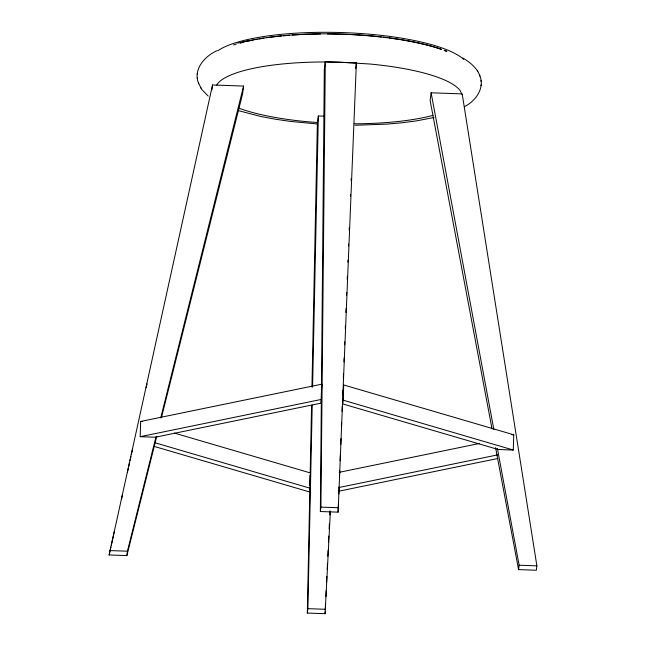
<?xml version="1.0" encoding="UTF-8"?>
<svg xmlns="http://www.w3.org/2000/svg" width="646" height="646" viewBox="0 0 646 646"><rect width="100%" height="100%" fill="white"/><g stroke="black" fill="none" stroke-linecap="round" stroke-linejoin="round"><path stroke-width="0.97" d="M198.774 83.746C192.548 69.784 204.83 55.903 217.08 50.703M464.345 106.63C475.553 101.349 485.291 87.888 479.623 75.364M321.401 394.448L324.308 69.477L325.301 61.774L356.374 62.888L338.108 512.149L320.359 511.519L321.361 399.494M320.359 511.519L320.917 507.11L325.301 61.774M330.356 511.664L325.083 613.7L307.326 613.062L310.161 474.826M310.201 472.815L311.582 405.212M311.953 387.043L317.356 123.693L318.341 115.989L324.357 116.199M307.326 613.062L307.892 608.661L312.212 405.147M312.591 387.011L318.341 115.989M140.19 436.696L140.642 421.45L321.878 384.168L320.941 403.152L155.258 437.237L140.19 436.696L321.425 399.414M153.99 446.354L309.547 491.945L309.604 490.039M309.749 485.275L310.241 474.834M343.236 400.197L343.688 384.951L513.74 434.79L513.287 450.036L498.219 449.495L342.76 403.936L343.236 400.197L513.287 450.036M338.108 512.149L338.464 503.081M338.819 494.004L339.093 486.947M339.489 476.869L339.731 470.821M340.119 460.735L340.361 454.687M340.749 444.61L340.991 438.561M341.427 427.466L341.621 422.427M342.057 411.34L342.251 406.302M342.687 395.207L342.881 390.168M343.357 378.072L343.51 374.042M343.987 361.938L344.14 357.908M344.657 344.803L344.778 341.782M345.287 328.677L345.408 325.649M345.917 312.543L346.078 308.513M346.587 295.408L346.708 292.38M347.217 279.274L347.338 276.254M347.887 262.139L347.968 260.12M348.525 246.005L348.598 243.994M349.155 229.879L349.228 227.86M350.455 196.61L350.536 194.591M351.085 180.476L351.166 178.466M325.083 613.7L325.172 611.681M325.269 609.671L325.56 603.622M325.899 596.565L326.19 590.517M326.569 582.45L326.86 576.402M327.199 569.344L327.49 563.296M327.821 556.238L328.111 550.19M328.499 542.131L328.79 536.083M329.121 529.026L329.363 523.987M329.799 514.91L329.993 510.881M156.784 436.236L126.866 555.608L109.117 554.971L212.534 84.973L243.599 86.079L242.613 93.791L161.443 417.647M126.866 555.608L127.432 551.2L156.049 436.631M211.912 89.786L212.534 84.973M355.631 68.694L356.374 62.888M321.393 387.907L321.878 384.168M309.547 491.945L310.032 488.206L154.564 442.639M495.571 447.621L518.568 569.611L536.317 570.248L536.883 565.848L462.189 93.904L431.116 92.79L430.123 100.493L492.018 428.782M518.568 569.611L519.134 565.21L497.355 448.34M109.117 554.971L110.862 547.097M111.298 545.135L114.56 530.382M121.537 498.906L122.409 494.973M127.424 472.347L128.296 468.415M128.732 466.444L129.604 462.512M130.032 460.541L130.904 456.609M131.34 454.639L132.648 448.744M146.166 387.762L147.038 383.821M160.692 418.027L243.599 86.079M216.822 85.127L217.54 83.746A123.507 30.717 1.7 0 1 323.38 61.976L338.851 62.161L369.552 63.986A123.507 30.717 1.7 0 1 460.081 90.521L462.019 94.405M237.728 43.193L249.098 40.496M434.039 117.483L416.5 120.883L402.07 122.772L387.14 124.105L355.122 125.259M339.198 472.323L479.243 443.519M338.746 487.568L497.525 454.905M339.239 491.105L497.824 458.49M140.642 421.45L142.653 421.523M511.729 434.718L513.74 434.79M320.917 507.11L338.674 507.748M109.683 550.57L127.432 551.2M519.134 565.21L536.883 565.848M307.892 608.661L325.641 609.299M317.509 122.506L308.053 121.795A123.507 30.717 1.7 0 1 238.891 108.165M237.865 110.49L261.065 116.538L275.479 119.235L290.401 121.4L317.372 123.967M174.331 433.062L310.484 472.969M462.657 57.938C469.933 62.161 477.063 67.87 479.97 76.058M208.206 96.093L201.794 89.479L198.427 83.043M477.418 70.939L477.757 71.633M200.64 87.468L200.979 88.163M431.116 92.79L493.851 429.525M481.028 80.532L481.036 81.291M481.028 84.973L481.028 85.732M197.369 73.369L197.377 74.137M197.361 77.811L197.369 78.578M217.912 50.703A128.845 32.042 1.7 0 1 339.836 32.502A128.845 32.042 1.7 0 1 461.51 57.575M462.148 58.067A128.845 32.042 1.7 0 1 463.699 59.4M432.998 115.376A123.507 30.717 1.7 0 1 354.226 123.806M240.393 43.007A128.845 32.042 1.7 0 1 243.922 42.087M248.565 41.005A128.845 32.042 1.7 0 1 250.495 40.585M251.472 40.383A128.845 32.042 1.7 0 1 253.297 40.012M255.162 39.656A128.845 32.042 1.7 0 1 257.06 39.309M258.989 38.97A128.845 32.042 1.7 0 1 263.939 38.162M266.766 37.751A128.845 32.042 1.7 0 1 281.406 35.998M283.344 35.813A128.845 32.042 1.7 0 1 289.238 35.304M292.234 35.086A128.845 32.042 1.7 0 1 299.849 34.618M301.779 34.521A128.845 32.042 1.7 0 1 320.505 33.98M327.522 33.963A128.845 32.042 1.7 0 1 349.163 34.513M351.061 34.601A128.845 32.042 1.7 0 1 381.366 37.056M383.272 37.274A128.845 32.042 1.7 0 1 387.051 37.734M389.045 37.993A128.845 32.042 1.7 0 1 400.738 39.705M401.683 39.858A128.845 32.042 1.7 0 1 441.614 49.484M444.246 50.445A128.845 32.042 1.7 0 1 446.757 51.414M233.561 44.929A128.845 32.042 1.7 0 1 236.396 44.025M240.401 42.87A128.845 32.042 1.7 0 1 243.922 41.958M245.755 41.514A128.845 32.042 1.7 0 1 441.614 49.354M444.254 50.307A128.845 32.042 1.7 0 1 446.766 51.284"/></g></svg>
